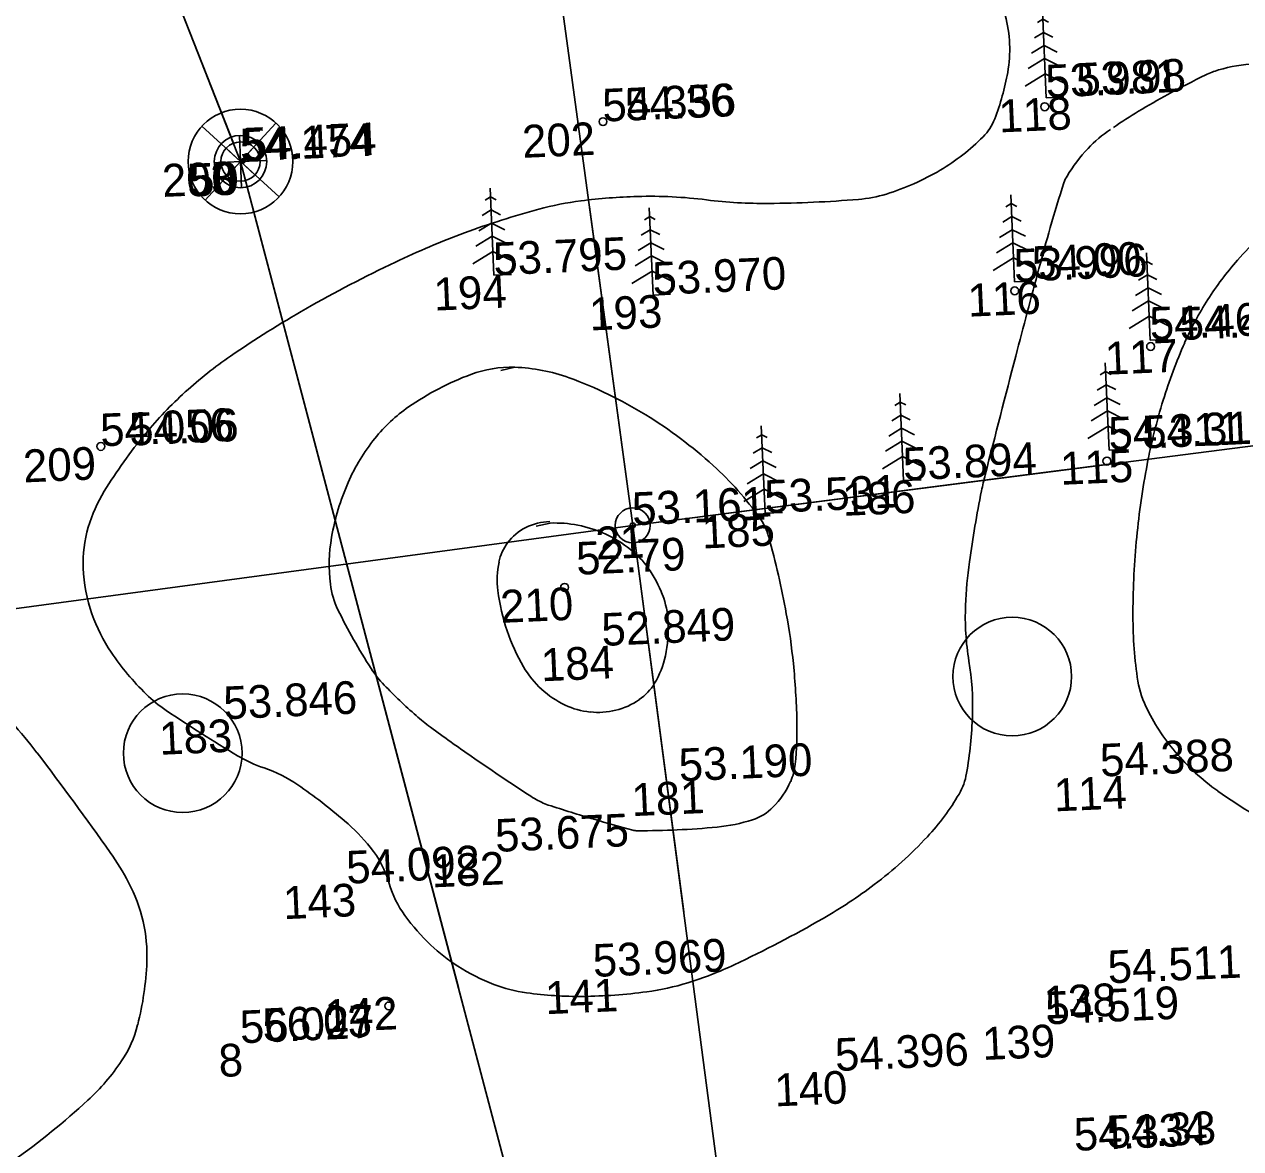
# Model space of a CAD drawing. Extents: x 642106 to 642351, y 6456946 to 6457148.
# Drawn here: x 642191.69 to 642219.62, y 6457057.56 to 6457083.39 of the extents above; entities that cross this region are included whole.
import ezdxf

# ---------------------------------------------------------------- set-up
doc = ezdxf.new("R2010")
doc.units = 0
for name, color, linetype in [('JARSAK', 7, 'Continuous'), ('Level 10', 7, 'Continuous'), ('Level 11', 7, 'Continuous'), ('Level 12', 7, 'Continuous'), ('Level 14', 7, 'Continuous'), ('Level 16', 7, 'Continuous'), ('Level 18', 7, 'Continuous'), ('Level 20', 7, 'Continuous'), ('Level 4', 7, 'Continuous'), ('Level 40', 7, 'Continuous'), ('Level 5', 7, 'Continuous'), ('Level 6', 7, 'Continuous'), ('Level 63', 7, 'Continuous'), ('Level 7', 7, 'Continuous'), ('Level 8', 7, 'Continuous'), ('Level 9', 7, 'Continuous'), ('PUUDPQQSAD', 7, 'Continuous'), ('VEEKAEV', 7, 'Continuous')]:
    doc.layers.add(name, color=color, linetype=linetype)

# ---------------------------------------------------------------- blocks, each defined once
blk = doc.blocks.new('2KANK1')
at = {"layer": 'Level 14'}
for q in [(0, 300), (-300, 0), (300, 0), (0, -300)]:
    blk.add_line((0, 0), q, dxfattribs=at)
blk.add_circle((0, 0), 300, dxfattribs=at)
blk = doc.blocks.new('2KANK2')
at = {"layer": 'Level 14'}
for q in [(0, 300), (-300, 0), (300, 0), (0, -300)]:
    blk.add_line((0, 0), q, dxfattribs=at)
blk.add_circle((0, 0), 300, dxfattribs=at)
blk = doc.blocks.new('2KANK6')
at = {"layer": 'Level 20'}
for q in [(0, 300), (-300, 0), (300, 0), (0, -300)]:
    blk.add_line((0, 0), q, dxfattribs=at)
blk.add_circle((0, 0), 300, dxfattribs=at)
blk = doc.blocks.new('KRIN13')
at = {"layer": 'Level 10'}
blk.add_circle((0, 0), 226.7, dxfattribs=at)
blk = doc.blocks.new('2KANK7')
at = {"layer": 'Level 9'}
for q in [(0, 300), (-300, 0), (300, 0), (0, -300)]:
    blk.add_line((0, 0), q, dxfattribs=at)
blk.add_circle((0, 0), 300, dxfattribs=at)
blk = doc.blocks.new('KKUUS7')
at = {"layer": 'PUUDPQQSAD'}
for p, q in [((0, 0), (0, 2000)), ((0, 1800), (-125.94, 1730.03)), ((0, 1800), (125.94, 1730.03)), ((0, 1500), (-211.95, 1382.25)), ((0, 1500), (211.95, 1382.25)), ((0, 1200), (-297.95, 1034.47)), ((0, 1200), (297.95, 1034.47)), ((0, 900), (-383.96, 686.69)), ((0, 900), (383.96, 686.69)), ((0, 550), (-475.29, 285.95)), ((0, 550), (475.29, 285.95)), ((400, 0), (0, 0))]:
    blk.add_line(p, q, dxfattribs=at)
blk = doc.blocks.new('VKANK5')
at = {"layer": 'VEEKAEV'}
for q in [(-500, 0), (0, 500), (500, 0), (0, -500)]:
    blk.add_line((0, 0), q, dxfattribs=at)
blk.add_circle((0, 0), 500, dxfattribs=at)
blk = doc.blocks.new('MUMM')
at = {"layer": 'Level 18'}
blk.add_circle((0, 0), 90.9, dxfattribs=at)
blk = doc.blocks.new('2KANK9')
at = {"layer": 'Level 8'}
for q in [(0, 300), (-300, 0), (300, 0), (0, -300)]:
    blk.add_line((0, 0), q, dxfattribs=at)
blk.add_circle((0, 0), 300, dxfattribs=at)
blk = doc.blocks.new('VKANK6')
at = {"layer": 'JARSAK'}
for q in [(-500, 0), (0, 500), (500, 0), (0, -500)]:
    blk.add_line((0, 0), q, dxfattribs=at)
blk.add_circle((0, 0), 500, dxfattribs=at)
blk = doc.blocks.new('VBEK16')
at = {"layer": 'Level 9'}
for radius in [500, 71.4]:
    blk.add_circle((0, 0), radius, dxfattribs=at)
blk = doc.blocks.new('2KAN10')
at = {"layer": 'Level 8'}
for q in [(0, 300), (-300, 0), (300, 0), (0, -300)]:
    blk.add_line((0, 0), q, dxfattribs=at)
blk.add_circle((0, 0), 300, dxfattribs=at)
blk = doc.blocks.new('VKANK7')
at = {"layer": 'Level 8'}
for q in [(-500, 0), (0, 500), (500, 0), (0, -500)]:
    blk.add_line((0, 0), q, dxfattribs=at)
blk.add_circle((0, 0), 500, dxfattribs=at)
blk = doc.blocks.new('VBEK17')
at = {"layer": 'Level 9'}
for radius in [500, 71.4]:
    blk.add_circle((0, 0), radius, dxfattribs=at)
blk = doc.blocks.new('VBEK25')
at = {"layer": 'Level 8'}
for radius in [500, 71.4]:
    blk.add_circle((0, 0), radius, dxfattribs=at)
blk = doc.blocks.new('VBEK26')
at = {"layer": 'Level 7'}
for radius in [500, 71.4]:
    blk.add_circle((0, 0), radius, dxfattribs=at)

msp = doc.modelspace()

# ---------------------------------------------------------------- linework, layer by layer
at = {"layer": 'Level 10'}
for p in [(642188.739, 6457100.464), (642203.134, 6457055.664)]:
    msp.add_line(p, (642196.654, 6457080.235), dxfattribs=at)
at = {"layer": 'Level 11'}
for p in [(642188.739, 6457100.464), (642188.739, 6457100.464), (642203.134, 6457055.664), (642203.134, 6457055.664)]:
    msp.add_line(p, (642196.654, 6457080.235), dxfattribs=at)
at = {"layer": 'Level 12'}
for p in [(642188.739, 6457100.464), (642203.134, 6457055.664)]:
    msp.add_line(p, (642196.654, 6457080.235), dxfattribs=at)
at = {"layer": 'Level 16'}
for p, q in [((642202.63, 6457075.437), (642202.952, 6457075.51)), ((642203.441, 6457071.857), (642203.764, 6457071.93))]:
    msp.add_line(p, q, dxfattribs=at)
for centre, radius, start, end in [((642211.295, 6457082.806), 3.025, 2.501, 15.1175), ((642211.386, 6457082.81), 2.934, 349.6897, 2.501), ((642219.689, 6457080.426), 1.998, 106.7033, 115.7605), ((642220.071, 6457079.154), 3.326, 92.0891, 106.7033), ((642208.327, 6457083.366), 6.043, 339.1334, 349.6897), ((642227.154, 6457064.957), 19.174, 115.7605, 118.6813), ((642226.256, 6457066.598), 17.303, 118.6813, 121.2578), ((642212.872, 6457081.634), 1.179, 315.0952, 339.1334), ((642224.265, 6457069.879), 13.465, 121.2578, 124.1786), ((642218.211, 6457078.581), 2.864, 123.4032, 136.9564), ((642210.216, 6457084.281), 4.929, 300.58, 315.0952), ((642219.026, 6457077.82), 3.98, 136.9564, 148.447), ((642209.761, 6457085.051), 5.823, 287.2312, 300.58), ((642216.243, 6457079.528), 0.714, 148.447, 162.0001), ((642243.304, 6457070.736), 29.168, 162.0001, 164.1165), ((642205.409, 6457072.111), 7.283, 97.3798, 105.1704), ((642206.085, 6457066.888), 12.549, 91.4467, 97.3798), ((642206.038, 6457068.773), 10.665, 82.8897, 91.4467), ((642208.678, 6457089.938), 10.665, 262.8897, 270.5538), ((642208.495, 6457108.884), 29.612, 270.5538, 274.5525), ((642210.61, 6457082.313), 2.956, 274.5525, 287.2312), ((642208.796, 6457059.619), 20.227, 105.1704, 110.2343), ((642277.441, 6457061.022), 64.66, 164.11645, 164.97812), ((642208.317, 6457060.918), 18.842, 110.2343, 115.481), ((642223.614, 6457074.404), 5.408, 130.74, 138.7786), ((642213.739, 6457049.54), 31.446, 115.481, 119.7044), ((642225.179, 6457073.034), 7.488, 138.7786, 147.4461), ((642501.759, 6457000.824), 296.915, 164.97812, 165.38023), ((642225.086, 6457073.093), 7.379, 147.4461, 156.1779), ((642210.257, 6457055.643), 24.419, 119.7044, 124.4974), ((642229.365, 6457071.204), 12.055, 156.1779, 162.8862), ((642201.892, 6457067.816), 9.649, 124.4974, 132.3895), ((642620.354, 6456969.889), 419.478, 165.38023, 165.76481), ((642204.239, 6457069.21), 6.551, 110.5119, 124.6575), ((642202.865, 6457072.883), 2.629, 88.0962, 110.5119), ((642202.818, 6457071.471), 4.041, 70.0317, 88.0962), ((642200.91, 6457066.22), 9.628, 58.357, 70.0317), ((642201.903, 6457067.804), 9.666, 132.3895, 140.2746), ((642202.59, 6457071.595), 3.651, 124.6575, 141.3156), ((642231.154, 6457070.653), 13.928, 162.8862, 169.1269), ((642200.448, 6457065.47), 10.509, 47.8067, 58.357), ((642203.087, 6457066.82), 11.205, 140.2746, 148.5826), ((642203.305, 6457071.023), 4.567, 141.3156, 156.199), ((642202.523, 6457067.759), 7.42, 35.2435, 47.8067), ((642235.219, 6457069.872), 18.067, 169.1269, 174.4752), ((642204.097, 6457070.673), 5.432, 156.199, 170.0968), ((642221.159, 6457071.162), 7.637, 165.7648, 168.6153), ((642196.5, 6457070.844), 3.486, 148.5826, 163.5063), ((642240.716, 6457067.224), 27.587, 168.6153, 172.0459), ((642203.786, 6457070.677), 1.29, 91.3607, 116.7093), ((642207.469, 6457071.254), 1.363, 15.4588, 35.2435), ((642195.895, 6457071.023), 2.855, 163.5063, 182.501), ((642203.739, 6457070.769), 1.187, 116.7093, 143.1556), ((642203.881, 6457069.246), 2.687, 78.821, 92.4962), ((642203.853, 6457069.108), 2.827, 65.4917, 78.821), ((642202.361, 6457070.976), 3.67, 170.0968, 187.0256), ((642203.679, 6457070.814), 1.112, 143.1556, 168.5041), ((642203.833, 6457069.064), 2.876, 51.8166, 65.4917), ((642189.077, 6457066.167), 20.446, 10.3738, 15.4588), ((642236.083, 6457069.788), 18.935, 174.4752, 179.6994), ((642204.332, 6457069.698), 2.069, 35.6783, 51.8166), ((642196.745, 6457071.06), 3.707, 182.501, 199.154), ((642204.567, 6457070.633), 2.017, 168.5041, 187.2507), ((642203.843, 6457069.347), 2.67, 20.4208, 35.6783), ((642223.536, 6457069.624), 10.24, 172.0459, 177.678), ((642200.583, 6457070.757), 1.879, 187.0256, 205.7578), ((642207.355, 6457070.988), 4.828, 187.2507, 198.547), ((642204.371, 6457069.544), 2.108, 3.2333, 20.4208), ((642219.599, 6457069.784), 6.3, 177.678, 189.3543), ((642196.838, 6457071.092), 3.805, 199.154, 214.0336), ((642209.787, 6457075.198), 12.097, 205.7578, 213.1123), ((642195.307, 6457067.308), 14.112, 5.6714, 10.3738), ((642227.731, 6457069.832), 10.583, 179.6994, 187.8412), ((642206.916, 6457070.841), 4.365, 198.547, 210.4286), ((642203.61, 6457069.501), 2.869, 347.5246, 3.2333), ((642198.775, 6457072.4), 6.142, 214.0336, 225.7323), ((642205.089, 6457069.768), 2.247, 210.4286, 227.4173), ((642204.315, 6457069.345), 2.147, 329.3463, 347.5246), ((642191.593, 6457066.939), 17.845, 1.49, 5.6714), ((642207.167, 6457067.736), 6.3, 358.017, 9.3543), ((642201.842, 6457070.016), 2.612, 213.1123, 223.7258), ((642219.526, 6457068.702), 2.3, 187.8412, 205.3576), ((642208.292, 6457076.186), 11.538, 223.7258, 228.7701), ((642205.03, 6457069.703), 2.159, 227.4173, 244.7507), ((642205.127, 6457068.863), 1.203, 304.7725, 329.3463), ((642196.799, 6457070.373), 3.311, 225.7323, 235.9895), ((642204.887, 6457069.209), 1.624, 283.6619, 304.7725), ((642214.873, 6457097.157), 35.623, 235.9895, 239.113), ((642204.018, 6457071.309), 5.053, 228.7701, 233.5657), ((642204.864, 6457069.352), 1.771, 244.7507, 264.1106), ((642204.861, 6457069.318), 1.736, 264.1106, 283.6619), ((642203.451, 6457067.865), 10.019, 350.3352, 358.017), ((642221.736, 6457069.75), 4.746, 205.3576, 220.3616), ((642183.53, 6457060.206), 10.63, 37.353, 42.2239), ((642223.247, 6457097.357), 37.43, 233.5657, 235.3272), ((642201.47, 6457067.196), 7.964, 354.1994, 1.49), ((642131.178, 6457020.247), 76.49, 35.22401, 37.35304), ((642222.277, 6457070.21), 5.456, 220.3616, 234.3493), ((642198.181, 6457069.253), 3.107, 239.113, 251.4893), ((642237.244, 6457117.592), 62.034, 235.32718, 236.76573), ((642208.115, 6457066.521), 1.285, 335.9869, 354.1994), ((642196.208, 6457063.36), 3.107, 55.4002, 71.4893), ((642211.916, 6457066.423), 1.431, 329.9165, 350.3351), ((642190.854, 6457055.599), 12.536, 49.2068, 55.4002), ((642207.467, 6457066.809), 1.994, 315.1844, 335.9869), ((642205.156, 6457068.621), 3.487, 236.7657, 242.8363), ((642208.5, 6457068.402), 5.379, 316.8949, 329.9165), ((642225.498, 6457074.7), 10.982, 234.3493, 244.7301), ((642204.042, 6457066.449), 1.046, 242.8363, 252.0697), ((642217.511, 6457108.076), 44.797, 252.0697, 253.4788), ((642208.055, 6457066.225), 1.165, 287.8578, 315.1844), ((642195.845, 6457061.382), 4.897, 39.2901, 49.2068), ((642213.454, 6457094.399), 30.532, 253.4788, 255.2118), ((642207.234, 6457068.775), 3.844, 275.4452, 287.8578), ((642205.771, 6457065.296), 0.432, 255.2118, 269.8177), ((642205.829, 6457083.508), 18.644, 269.8177, 275.4452), ((642205.326, 6457071.373), 9.727, 307.2207, 316.8949), ((642197.847, 6457063.021), 2.31, 15.8501, 39.2901), ((642188.635, 6457060.815), 6.155, 27.7138, 35.224), ((642190.78, 6457061.941), 3.732, 12.9623, 27.7138), ((642202.291, 6457064.282), 2.31, 195.8501, 216.3405), ((642204.609, 6457072.317), 10.912, 299.8047, 307.2207), ((642190.995, 6457061.991), 3.511, 357.7512, 12.9623), ((642204.629, 6457066.002), 5.212, 216.3405, 226.2477), ((642195.636, 6457087.981), 28.964, 295.2547, 299.8047), ((642203.787, 6457065.123), 3.995, 226.2477, 237.5676), ((642187.538, 6457062.127), 6.971, 345.6891, 357.7512), ((642204.184, 6457065.747), 4.735, 237.5676, 248.8098), ((642204.514, 6457069.161), 8.155, 287.2185, 295.2547), ((642205.202, 6457066.94), 5.83, 277.7106, 287.2185), ((642203.666, 6457064.412), 3.303, 248.8098, 262.2803), ((642204.44, 6457070.117), 9.06, 262.2803, 270.4857), ((642204.417, 6457072.739), 11.681, 270.4857, 277.7106), ((642191.706, 6457061.063), 2.669, 326.1369, 345.6891), ((642189.701, 6457062.409), 5.084, 312.6849, 326.1369), ((642181.36, 6457071.453), 17.387, 305.4228, 312.6849)]:
    msp.add_arc(centre, radius, start, end, dxfattribs=at)
at = {"layer": 'Level 4'}
for p, q in [((642205.661, 6457071.879), (642204.665, 6457079.197)), ((642215.569, 6457073.152), (642205.661, 6457071.879)), ((642205.661, 6457071.879), (642166.196, 6457066.56)), ((642205.661, 6457071.879), (642209.928, 6457039.536))]:
    msp.add_line(p, q, dxfattribs=at)
at = {"layer": 'Level 40'}
for p, q in [((642205.661, 6457071.879), (642201.371, 6457103.405)), ((642205.661, 6457071.879), (642201.371, 6457103.405)), ((642242.457, 6457076.605), (642205.661, 6457071.879)), ((642205.661, 6457071.879), (642166.196, 6457066.56)), ((642205.661, 6457071.879), (642187.495, 6457069.431))]:
    msp.add_line(p, q, dxfattribs=at)
at = {"layer": 'Level 5'}
for p, q in [((642188.903, 6457100.044), (642196.49, 6457080.655)), ((642201.658, 6457061.26), (642196.769, 6457079.799)), ((642216.949, 6457073.329), (642205.661, 6457071.879)), ((642205.661, 6457071.879), (642206.833, 6457063))]:
    msp.add_line(p, q, dxfattribs=at)
at = {"layer": 'Level 6'}
for p, q in [((642188.903, 6457100.044), (642196.49, 6457080.655)), ((642201.287, 6457062.669), (642196.769, 6457079.799)), ((642203.019, 6457056.1), (642196.936, 6457079.164)), ((642242.457, 6457076.605), (642205.661, 6457071.879)), ((642205.661, 6457071.879), (642206.824, 6457063.062)), ((642205.661, 6457071.879), (642209.928, 6457039.536))]:
    msp.add_line(p, q, dxfattribs=at)

# ---------------------------------------------------------------- block references
at = {"layer": 'Level 10', "xscale": 0.00600962946387277, "yscale": 0.00600962946387277, "rotation": 2.501003485659088}
for p in [(642214.377, 6457068.406), (642195.327, 6457066.645)]:
    msp.add_blockref('KRIN13', p, dxfattribs=at)
at = {"layer": 'Level 14', "rotation": 2.501003485659088}
for name, p, xscale, yscale in [('KKUUS7', (642215.159, 6457081.703), 0.0010016049106454617, 0.0010016049106454613), ('2KANK1', (642196.654, 6457080.235), 0.0020032098212909234, 0.0020032098212909226), ('2KANK2', (642196.654, 6457080.235), 0.0020032098212909234, 0.0020032098212909226), ('KKUUS7', (642202.474, 6457077.622), 0.0010016049106454617, 0.0010016049106454613), ('KKUUS7', (642214.43, 6457077.47), 0.0010016049106454617, 0.0010016049106454613), ('KKUUS7', (642206.13, 6457077.169), 0.0010016049106454617, 0.0010016049106454613), ('KKUUS7', (642217.548, 6457076.135), 0.0010016049106454617, 0.0010016049106454613), ('KKUUS7', (642216.601, 6457073.609), 0.0010016049106454617, 0.0010016049106454613), ('KKUUS7', (642211.883, 6457072.909), 0.0010016049106454617, 0.0010016049106454613), ('KKUUS7', (642208.702, 6457072.16), 0.0010016049106454617, 0.0010016049106454613)]:
    msp.add_blockref(name, p, dxfattribs=dict(at, xscale=xscale, yscale=yscale))
at = {"layer": 'Level 18', "xscale": 0.0010016049106454617, "yscale": 0.0010016049106454613, "rotation": 2.501003485659088}
for p in [(642215.124, 6457081.494), (642204.979, 6457081.152), (642214.433, 6457077.266), (642217.555, 6457075.987), (642193.447, 6457073.692), (642216.551, 6457073.356), (642204.098, 6457070.454), (642200.06, 6457060.838)]:
    msp.add_blockref('MUMM', p, dxfattribs=at)
at = {"layer": 'Level 20', "xscale": 0.004006419192831893, "yscale": 0.004006419192831892, "rotation": 47.501003485659076}
msp.add_blockref('2KANK6', (642196.654, 6457080.235), dxfattribs=at)
at = {"layer": 'Level 7', "xscale": 0.0008012839285163694, "yscale": 0.0008012839285163692, "rotation": 2.5010034856590875}
msp.add_blockref('VBEK26', (642205.661, 6457071.879), dxfattribs=at)
at = {"layer": 'Level 8'}
for name, p, xscale, yscale, rotation in [('2KANK9', (642196.654, 6457080.235), 0.0015024096708214604, 0.0015024096708214606, -42.498996514340924), ('2KAN10', (642196.654, 6457080.235), 0.0015024096708214604, 0.0015024096708214606, -42.498996514340924), ('VKANK6', (642196.721, 6457080.255), 0.00010016049106454618, 0.00010016049106454615, 2.5010034856590875), ('VKANK7', (642196.721, 6457080.255), 0.00010016049106454618, 0.00010016049106454615, 2.5010034856590875), ('VBEK25', (642205.661, 6457071.879), 0.0008012839285163694, 0.0008012839285163692, 2.5010034856590875)]:
    msp.add_blockref(name, p, dxfattribs=dict(at, xscale=xscale, yscale=yscale, rotation=rotation))
at = {"layer": 'Level 9'}
for name, p, xscale, yscale, rotation in [('2KANK7', (642196.654, 6457080.235), 0.0015024096708214604, 0.0015024096708214606, -42.498996514340924), ('VKANK5', (642196.721, 6457080.255), 0.00010016049106454618, 0.00010016049106454615, 2.5010034856590875), ('VBEK16', (642205.661, 6457071.879), 0.0008012839285163694, 0.0008012839285163692, 2.5010034856590875), ('VBEK17', (642205.661, 6457071.879), 0.0008012839285163694, 0.0008012839285163692, 2.5010034856590875)]:
    msp.add_blockref(name, p, dxfattribs=dict(at, xscale=xscale, yscale=yscale, rotation=rotation))

# ---------------------------------------------------------------- texts
at = {"layer": 'Level 18'}
for s, p in [('53.98', (642215.867, 6457081.743)), ('54.36', (642205.499, 6457081.172)), ('54.00', (642214.846, 6457077.535)), ('54.46', (642218.235, 6457076.133)), ('54.06', (642194.113, 6457073.708)), ('54.31', (642217.376, 6457073.644)), ('52.79', (642204.378, 6457070.743)), ('56.03', (642197.174, 6457060.028)), ('54.33', (642216.559, 6457057.566))]:
    msp.add_text(s, height=0.7512, rotation=2.501, dxfattribs=at).set_placement(p)
at = {"layer": 'Level 5'}
for s, height, p in [('118', 0.7512, (642214.081, 6457080.904)), ('202', 0.7512, (642203.139, 6457080.32)), ('203', 0.7512, (642194.869, 6457079.422)), ('50', 0.7512, (642195.445, 6457079.43)), ('50', 0.7512, (642195.511, 6457079.433)), ('50', 0.7512, (642195.511, 6457079.433)), ('194', 0.7512, (642201.106, 6457076.81)), ('116', 0.7512, (642213.37, 6457076.671)), ('193', 0.7512, (642204.679, 6457076.354)), ('117', 0.7512, (642216.523, 6457075.338)), ('209', 0.7512, (642191.677, 6457072.863)), ('115', 0.7512, (642215.493, 6457072.809)), ('186', 0.7512, (642210.492, 6457072.096)), ('185', 0.7512, (642207.263, 6457071.346)), ('21', 0.7512, (642204.825, 6457071.091)), ('21', 0.7512, (642204.825, 6457071.091)), ('210', 0.7512, (642202.636, 6457069.638)), ('184', 0.7512, (642203.568, 6457068.295)), ('183', 0.7512, (642194.803, 6457066.607)), ('114', 0.7512, (642215.348, 6457065.307)), ('181', 0.7512, (642205.649, 6457065.198)), ('182', 0.7512, (642201.055, 6457063.561)), ('143', 0.7512, (642197.648, 6457062.831)), ('141', 0.7512, (642203.665, 6457060.648)), ('138', 0.7512, (642215.116, 6457060.541)), ('142', 0.7512, (642198.605, 6457060.231)), ('139', 0.7512, (642213.703, 6457059.596)), ('8', 0.751, (642196.167, 6457059.206)), ('8', 0.751, (642196.167, 6457059.206)), ('140', 0.7512, (642208.931, 6457058.53))]:
    msp.add_text(s, height=height, rotation=2.501, dxfattribs=at).set_placement(p)
at = {"layer": 'Level 6'}
msp.add_text('50', height=0.7512, rotation=2.501, dxfattribs=at).set_placement((642195.445, 6457079.43))
msp.add_text('50', height=0.7512, rotation=2.501, dxfattribs=at).set_placement((642195.445, 6457079.43))
at = {"layer": 'Level 63'}
for s, p in [('53.981', (642215.159, 6457081.703)), ('54.356', (642204.979, 6457081.152)), ('54.174', (642196.654, 6457080.235)), ('54.174', (642196.654, 6457080.235)), ('54.174', (642196.654, 6457080.235)), ('54.174', (642196.654, 6457080.235)), ('54.174', (642196.654, 6457080.235)), ('54.454', (642196.721, 6457080.255)), ('53.795', (642202.474, 6457077.622)), ('53.996', (642214.43, 6457077.47)), ('53.970', (642206.13, 6457077.169)), ('54.460', (642217.548, 6457076.135)), ('54.056', (642193.447, 6457073.692)), ('54.311', (642216.601, 6457073.609)), ('53.894', (642211.883, 6457072.909)), ('53.531', (642208.702, 6457072.16)), ('53.161', (642205.661, 6457071.879)), ('53.161', (642205.661, 6457071.879)), ('53.161', (642205.661, 6457071.879)), ('53.161', (642205.661, 6457071.879)), ('53.161', (642205.661, 6457071.879)), ('53.161', (642205.661, 6457071.879)), ('53.161', (642205.665, 6457071.883)), ('52.849', (642204.959, 6457069.108)), ('53.846', (642196.277, 6457067.423)), ('54.388', (642216.408, 6457066.106)), ('53.190', (642206.733, 6457065.997)), ('53.675', (642202.517, 6457064.377)), ('54.092', (642199.098, 6457063.646)), ('53.969', (642204.76, 6457061.504)), ('54.511', (642216.584, 6457061.357)), ('54.519', (642215.154, 6457060.412)), ('56.027', (642196.655, 6457059.979)), ('54.396', (642210.322, 6457059.342)), ('54.334', (642215.807, 6457057.509))]:
    msp.add_text(s, height=0.7512, rotation=2.501, dxfattribs=at).set_placement(p)

doc.saveas('drawing.dxf')
